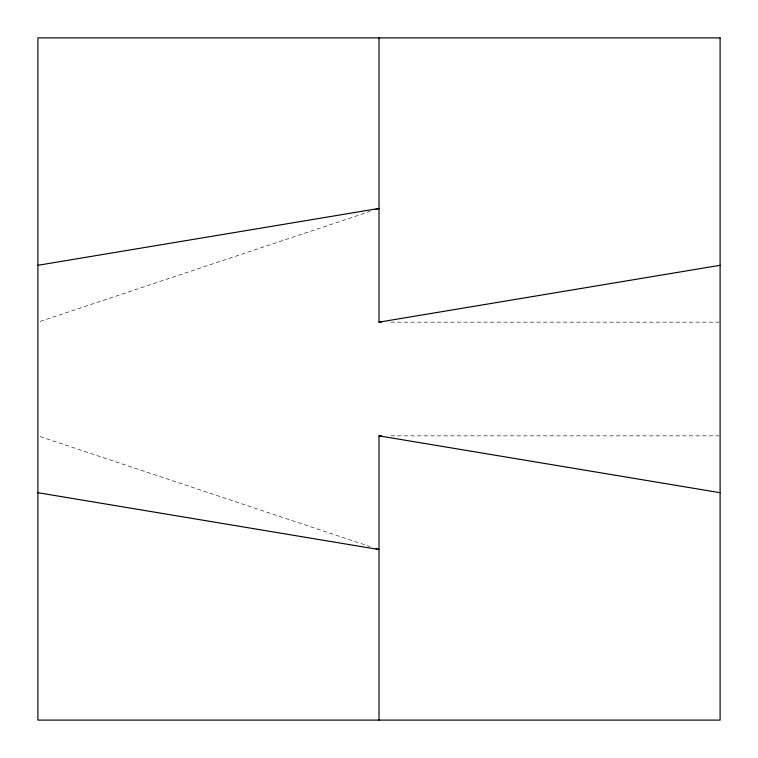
<?xml version="1.0" encoding="UTF-8"?>
<svg xmlns="http://www.w3.org/2000/svg" width="758" height="758" viewBox="0 0 758 758"><rect width="100%" height="100%" fill="white"/><g stroke="black" fill="none" stroke-linecap="round" stroke-linejoin="round"><path stroke-width="0.57" stroke-dasharray="3.79 2.84" d="M40.146 321.401L370.027 211.444M390.844 322.15L718.916 322.15M390.806 435.85L718.916 435.85M40.146 436.599L370.027 546.556"/><path stroke-width="1.14" d="M375.636 209.568L379 208.45L37.9 265.3M379 37.9L379 322.15L720.1 265.3M379 322.15L381.369 322.15M379 720.1L379 435.85L381.359 435.85M379 435.85L720.1 492.7M37.9 492.7L379 549.55L375.636 548.432M720.1 37.9L37.9 37.9L37.9 720.1L720.1 720.1L720.1 37.9"/></g></svg>
